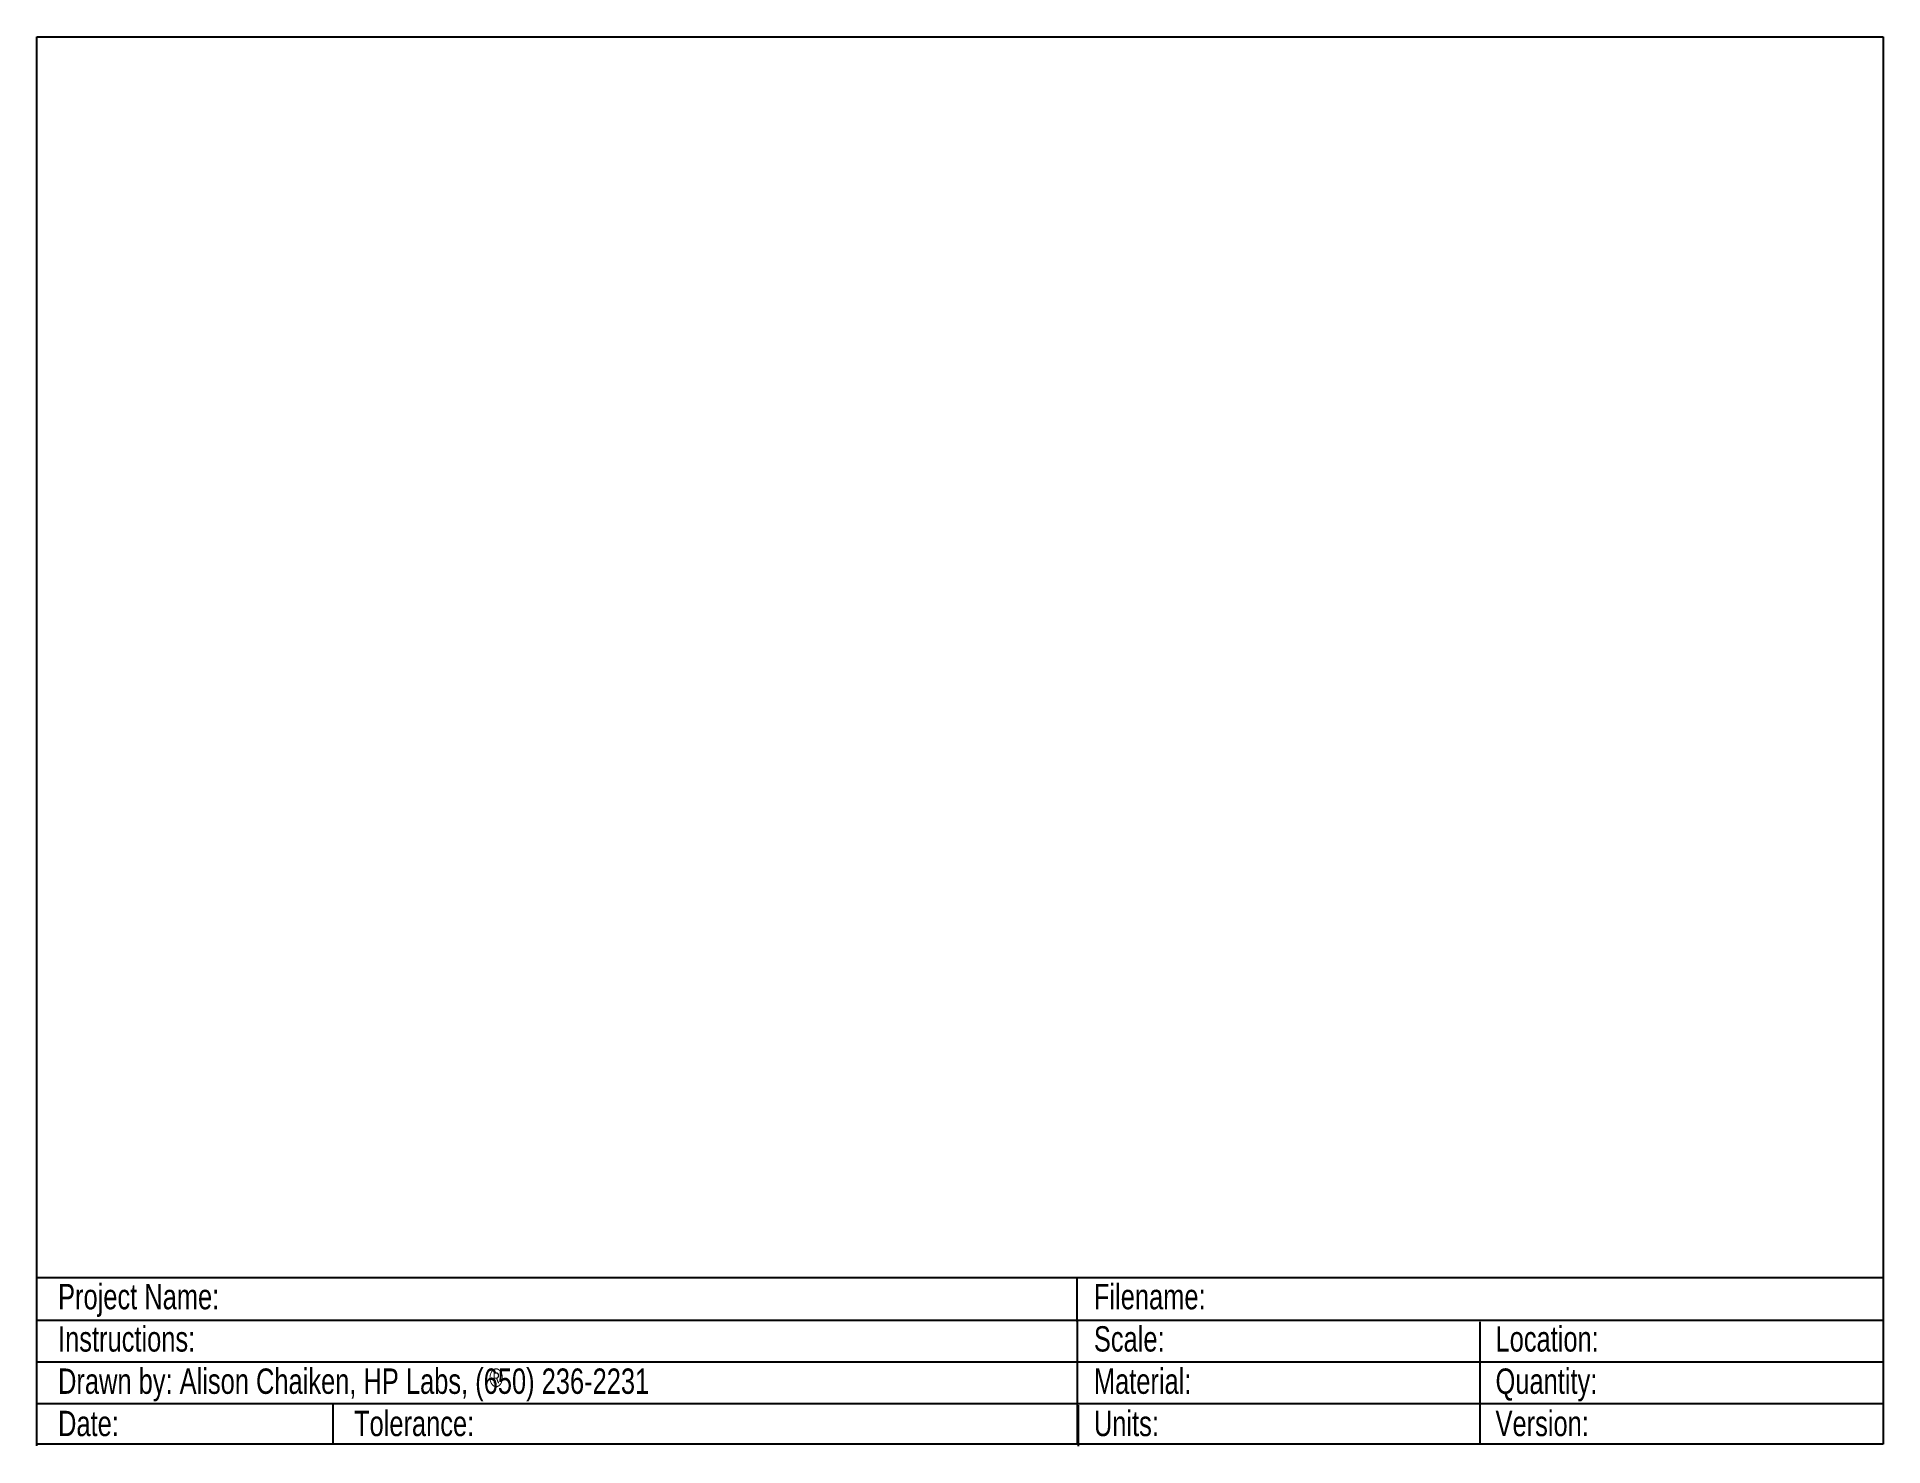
# Model space of a CAD drawing. Header units: millimetres. Extents: x 3 to 265, y 0 to 200.
import ezdxf

# ---------------------------------------------------------------- set-up
doc = ezdxf.new("R2010")
doc.units = ezdxf.units.MM
doc.header["$MEASUREMENT"] = 0
doc.layers.add('1', color=7, linetype='CONTINUOUS')
doc.styles.get("Standard").update_dxf_attribs({"font": 'txt', "width": 0.75})

msp = doc.modelspace()

# ---------------------------------------------------------------- linework, layer by layer
at = {"layer": '1', "color": 7, "linetype": 'CONTINUOUS'}
for p, q in [((3, 0), (3, 200)), ((3, 200), (265, 200)), ((265, 200), (265, 0.24)), ((3, 23.9), (265, 23.9)), ((3, 17.84), (265, 17.84)), ((150.64, 17.65), (150.64, 0.36)), ((207.78, 17.62), (207.78, 0.33)), ((3, 11.93), (265, 11.93)), ((3, 6.02), (265, 6.02)), ((265, 0.24), (3, 0.24))]:
    msp.add_line(p, q, dxfattribs=at)
at = {"layer": '1'}
for p, q in [((150.64, 17.65), (150.64, 23.9)), ((45.01, 6.02), (45.01, 0.24)), ((150.77, 5.77), (150.77, -0.01))]:
    msp.add_line(p, q, dxfattribs=at)

# ---------------------------------------------------------------- texts
at = {"layer": '1', "char_height": 3.6, "width": 100, "attachment_point": 1}
for s, insert in [('Project\\~Name:', (6, 23)), ('Filename:', (153, 23)), ('Instructions:', (6, 17)), ('Scale:', (153, 17)), ('Location:', (210, 17)), ('Drawn\\~by:\\~Alison\\~Chaiken,\\~HP\\~Labs,\\~(650)\\~236-2231', (6, 11)), ('Material:', (153, 11)), ('Quantity:', (210, 11)), ('Date:', (6, 5)), ('Tolerance:', (48, 5)), ('Units:', (153, 5)), ('Version:', (210, 5))]:
    msp.add_mtext(s, dxfattribs=dict(at, insert=insert))
at = {"layer": '1', "color": 7, "linetype": 'CONTINUOUS', "insert": (67.2, 11), "char_height": 2.64, "width": 2640, "attachment_point": 1}
msp.add_mtext('®', dxfattribs=at)

doc.saveas('drawing.dxf')
